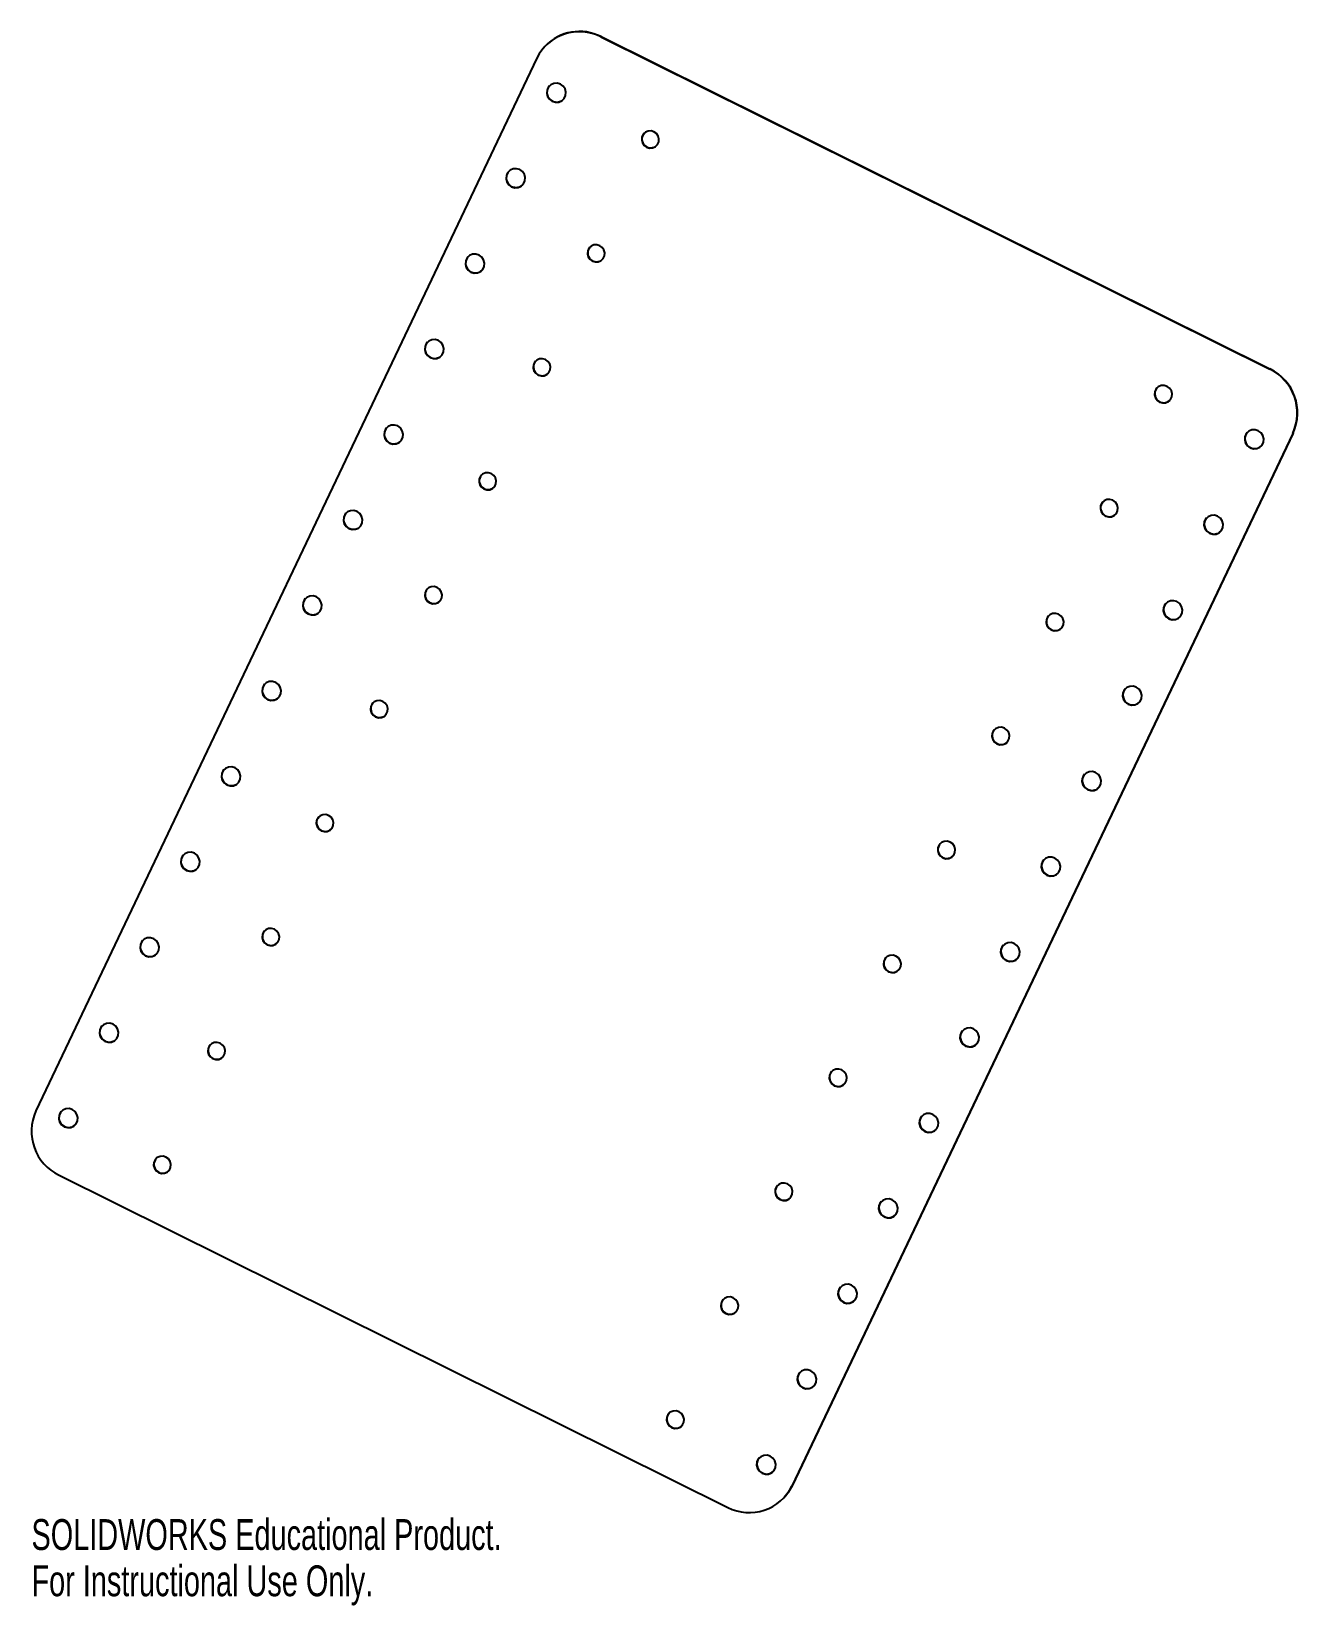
# Model space of a CAD drawing. Header units: inches. Extents: x -3.91 to 3.9, y -5.14 to 4.57.
import ezdxf

# ---------------------------------------------------------------- set-up
doc = ezdxf.new("R2010")
doc.units = ezdxf.units.IN
doc.header["$MEASUREMENT"] = 0
doc.styles.add('SLDTEXTSTYLE0', font='TXT', dxfattribs={"width": 0.7})

msp = doc.modelspace()

# ---------------------------------------------------------------- linework, layer by layer
at = {"color": 7, "linetype": 'Continuous', "lineweight": 25}
for p, q in [((-0.7369, 4.4782), (-0.7386, 4.4765)), ((-0.3925, 4.5368), (-0.3942, 4.535)), ((-0.3942, 4.535), (3.7332, 2.4852)), ((-0.3925, 4.5368), (3.7348, 2.487)), ((-0.7876, 4.4045), (-3.879, -2.092)), ((3.7332, 2.4852), (3.7348, 2.487)), ((3.8757, 2.0885), (0.7843, -4.408)), ((3.8774, 2.0902), (0.786, -4.4062)), ((3.8774, 2.0902), (3.8757, 2.0885)), ((-3.7365, -2.4887), (0.3909, -4.5385)), ((0.7843, -4.408), (0.786, -4.4062)), ((0.7353, -4.48), (0.7369, -4.4782))]:
    msp.add_line(p, q, dxfattribs=at)
at = {"color": 7, "linetype": 'Continuous', "lineweight": 25, "flags": 128}
for points in [[(-0.6433, 4.2436), (-0.6631, 4.2495), (-0.6836, 4.2484), (-0.7023, 4.2403), (-0.7168, 4.2262), (-0.7255, 4.2079), (-0.7274, 4.1875), (-0.7221, 4.1676), (-0.7103, 4.1504), (-0.6935, 4.1381), (-0.6736, 4.1322), (-0.6532, 4.1333), (-0.6345, 4.1414), (-0.62, 4.1555), (-0.6112, 4.1738), (-0.6094, 4.1942), (-0.6147, 4.2141), (-0.6265, 4.2313), (-0.6433, 4.2436)], [(-0.111, 3.8549), (-0.0931, 3.8496), (-0.0746, 3.8506), (-0.0578, 3.8579), (-0.0447, 3.8706), (-0.0368, 3.8871), (-0.0351, 3.9055), (-0.0399, 3.9236), (-0.0505, 3.9391), (-0.0657, 3.9501), (-0.0836, 3.9555), (-0.1021, 3.9545), (-0.119, 3.9472), (-0.1321, 3.9345), (-0.14, 3.9179), (-0.1416, 3.8995), (-0.1368, 3.8815), (-0.1262, 3.866), (-0.111, 3.8549)], [(-0.8942, 3.7163), (-0.9141, 3.7222), (-0.9345, 3.7211), (-0.9532, 3.713), (-0.9677, 3.6989), (-0.9765, 3.6806), (-0.9783, 3.6602), (-0.973, 3.6403), (-0.9612, 3.6231), (-0.9444, 3.6108), (-0.9246, 3.6049), (-0.9041, 3.606), (-0.8854, 3.6141), (-0.8709, 3.6282), (-0.8622, 3.6465), (-0.8603, 3.6669), (-0.8656, 3.6868), (-0.8774, 3.704), (-0.8942, 3.7163)], [(-0.4456, 3.1519), (-0.4277, 3.1465), (-0.4092, 3.1475), (-0.3924, 3.1548), (-0.3792, 3.1675), (-0.3713, 3.1841), (-0.3697, 3.2025), (-0.3745, 3.2205), (-0.3851, 3.236), (-0.4003, 3.2471), (-0.4182, 3.2524), (-0.4367, 3.2514), (-0.4535, 3.2441), (-0.4667, 3.2314), (-0.4745, 3.2149), (-0.4762, 3.1965), (-0.4714, 3.1784), (-0.4608, 3.163), (-0.4456, 3.1519)], [(-1.1451, 3.189), (-1.165, 3.1949), (-1.1855, 3.1937), (-1.2041, 3.1857), (-1.2187, 3.1716), (-1.2274, 3.1533), (-1.2292, 3.1329), (-1.2239, 3.113), (-1.2121, 3.0958), (-1.1953, 3.0835), (-1.1755, 3.0776), (-1.155, 3.0787), (-1.1364, 3.0868), (-1.1218, 3.1009), (-1.1131, 3.1192), (-1.1113, 3.1396), (-1.1166, 3.1595), (-1.1283, 3.1767), (-1.1451, 3.189)], [(-1.3961, 2.6617), (-1.4159, 2.6676), (-1.4364, 2.6664), (-1.455, 2.6584), (-1.4696, 2.6443), (-1.4783, 2.626), (-1.4801, 2.6056), (-1.4748, 2.5857), (-1.4631, 2.5685), (-1.4462, 2.5562), (-1.4264, 2.5503), (-1.4059, 2.5514), (-1.3873, 2.5595), (-1.3727, 2.5736), (-1.364, 2.5919), (-1.3622, 2.6123), (-1.3675, 2.6322), (-1.3792, 2.6494), (-1.3961, 2.6617)], [(-0.7802, 2.4488), (-0.7622, 2.4434), (-0.7438, 2.4445), (-0.7269, 2.4518), (-0.7138, 2.4645), (-0.7059, 2.481), (-0.7043, 2.4994), (-0.709, 2.5174), (-0.7197, 2.5329), (-0.7348, 2.544), (-0.7528, 2.5494), (-0.7713, 2.5483), (-0.7881, 2.541), (-0.8012, 2.5283), (-0.8091, 2.5118), (-0.8107, 2.4934), (-0.806, 2.4754), (-0.7953, 2.4599), (-0.7802, 2.4488)], [(3.054, 2.282), (3.0723, 2.2766), (3.0911, 2.2776), (3.1082, 2.285), (3.1216, 2.2979), (3.1296, 2.3148), (3.1313, 2.3335), (3.1264, 2.3518), (3.1156, 2.3676), (3.1001, 2.3789), (3.0819, 2.3843), (3.0631, 2.3833), (3.046, 2.3758), (3.0326, 2.3629), (3.0246, 2.3461), (3.0229, 2.3274), (3.0278, 2.3091), (3.0386, 2.2933), (3.054, 2.282)], [(-1.647, 2.1344), (-1.6668, 2.1403), (-1.6873, 2.1391), (-1.7059, 2.1311), (-1.7205, 2.117), (-1.7292, 2.0987), (-1.731, 2.0783), (-1.7257, 2.0584), (-1.714, 2.0412), (-1.6972, 2.0289), (-1.6773, 2.023), (-1.6568, 2.0241), (-1.6382, 2.0322), (-1.6236, 2.0463), (-1.6149, 2.0646), (-1.6131, 2.0849), (-1.6184, 2.1049), (-1.6302, 2.1221), (-1.647, 2.1344)], [(3.6125, 1.9996), (3.6324, 1.9937), (3.6529, 1.9948), (3.6715, 2.0029), (3.6861, 2.0169), (3.6948, 2.0352), (3.6966, 2.0556), (3.6913, 2.0756), (3.6795, 2.0928), (3.6627, 2.105), (3.6429, 2.111), (3.6224, 2.1098), (3.6038, 2.1017), (3.5892, 2.0877), (3.5805, 2.0694), (3.5787, 2.049), (3.584, 2.029), (3.5957, 2.0119), (3.6125, 1.9996)], [(-1.1147, 1.7457), (-1.0968, 1.7404), (-1.0783, 1.7414), (-1.0615, 1.7487), (-1.0483, 1.7614), (-1.0405, 1.7779), (-1.0388, 1.7963), (-1.0436, 1.8143), (-1.0542, 1.8298), (-1.0694, 1.8409), (-1.0873, 1.8463), (-1.1058, 1.8452), (-1.1227, 1.8379), (-1.1358, 1.8253), (-1.1437, 1.8087), (-1.1453, 1.7903), (-1.1405, 1.7723), (-1.1299, 1.7568), (-1.1147, 1.7457)], [(2.7195, 1.5789), (2.7377, 1.5735), (2.7565, 1.5745), (2.7736, 1.582), (2.787, 1.5949), (2.795, 1.6117), (2.7967, 1.6304), (2.7918, 1.6488), (2.781, 1.6645), (2.7656, 1.6758), (2.7473, 1.6813), (2.7285, 1.6802), (2.7114, 1.6728), (2.698, 1.6599), (2.69, 1.643), (2.6884, 1.6243), (2.6932, 1.606), (2.704, 1.5902), (2.7195, 1.5789)], [(-1.8979, 1.6071), (-1.9177, 1.613), (-1.9382, 1.6118), (-1.9569, 1.6038), (-1.9714, 1.5897), (-1.9801, 1.5714), (-1.982, 1.551), (-1.9767, 1.5311), (-1.9649, 1.5139), (-1.9481, 1.5016), (-1.9282, 1.4957), (-1.9078, 1.4968), (-1.8891, 1.5049), (-1.8746, 1.519), (-1.8659, 1.5373), (-1.864, 1.5576), (-1.8693, 1.5776), (-1.8811, 1.5948), (-1.8979, 1.6071)], [(3.3616, 1.4723), (3.3815, 1.4664), (3.4019, 1.4675), (3.4206, 1.4756), (3.4351, 1.4896), (3.4439, 1.5079), (3.4457, 1.5283), (3.4404, 1.5483), (3.4286, 1.5655), (3.4118, 1.5777), (3.392, 1.5837), (3.3715, 1.5825), (3.3528, 1.5744), (3.3383, 1.5604), (3.3296, 1.5421), (3.3277, 1.5217), (3.333, 1.5017), (3.3448, 1.4846), (3.3616, 1.4723)], [(-2.1488, 1.0798), (-2.1687, 1.0857), (-2.1891, 1.0845), (-2.2078, 1.0765), (-2.2223, 1.0624), (-2.2311, 1.0441), (-2.2329, 1.0237), (-2.2276, 1.0038), (-2.2158, 0.9866), (-2.199, 0.9743), (-2.1792, 0.9684), (-2.1587, 0.9695), (-2.14, 0.9776), (-2.1255, 0.9917), (-2.1168, 1.01), (-2.115, 1.0303), (-2.1202, 1.0503), (-2.132, 1.0675), (-2.1488, 1.0798)], [(-1.4493, 1.0426), (-1.4314, 1.0373), (-1.4129, 1.0383), (-1.396, 1.0456), (-1.3829, 1.0583), (-1.375, 1.0749), (-1.3734, 1.0932), (-1.3782, 1.1113), (-1.3888, 1.1268), (-1.404, 1.1379), (-1.4219, 1.1432), (-1.4404, 1.1422), (-1.4572, 1.1349), (-1.4704, 1.1222), (-1.4782, 1.1057), (-1.4799, 1.0873), (-1.4751, 1.0692), (-1.4645, 1.0537), (-1.4493, 1.0426)], [(2.3849, 0.8759), (2.4031, 0.8704), (2.422, 0.8715), (2.4391, 0.8789), (2.4525, 0.8918), (2.4605, 0.9086), (2.4621, 0.9273), (2.4573, 0.9457), (2.4465, 0.9615), (2.431, 0.9727), (2.4128, 0.9782), (2.394, 0.9771), (2.3768, 0.9697), (2.3635, 0.9568), (2.3555, 0.94), (2.3538, 0.9213), (2.3587, 0.9029), (2.3695, 0.8871), (2.3849, 0.8759)], [(3.1107, 0.945), (3.1305, 0.939), (3.151, 0.9402), (3.1697, 0.9483), (3.1842, 0.9623), (3.1929, 0.9806), (3.1948, 1.001), (3.1895, 1.021), (3.1777, 1.0381), (3.1609, 1.0504), (3.141, 1.0564), (3.1206, 1.0552), (3.1019, 1.0471), (3.0874, 1.0331), (3.0786, 1.0148), (3.0768, 0.9944), (3.0821, 0.9744), (3.0939, 0.9573), (3.1107, 0.945)], [(-2.3997, 0.5525), (-2.4196, 0.5584), (-2.4401, 0.5572), (-2.4587, 0.5492), (-2.4733, 0.5351), (-2.482, 0.5168), (-2.4838, 0.4964), (-2.4785, 0.4764), (-2.4668, 0.4593), (-2.4499, 0.447), (-2.4301, 0.4411), (-2.4096, 0.4422), (-2.391, 0.4503), (-2.3764, 0.4644), (-2.3677, 0.4827), (-2.3659, 0.503), (-2.3712, 0.523), (-2.3829, 0.5402), (-2.3997, 0.5525)], [(2.8598, 0.4177), (2.8796, 0.4117), (2.9001, 0.4129), (2.9187, 0.421), (2.9333, 0.435), (2.942, 0.4533), (2.9438, 0.4737), (2.9385, 0.4937), (2.9268, 0.5108), (2.91, 0.5231), (2.8901, 0.5291), (2.8696, 0.5279), (2.851, 0.5198), (2.8364, 0.5058), (2.8277, 0.4875), (2.8259, 0.4671), (2.8312, 0.4471), (2.843, 0.43), (2.8598, 0.4177)], [(-1.7838, 0.3396), (-1.7659, 0.3342), (-1.7474, 0.3353), (-1.7306, 0.3426), (-1.7175, 0.3553), (-1.7096, 0.3718), (-1.708, 0.3902), (-1.7127, 0.4082), (-1.7234, 0.4237), (-1.7385, 0.4348), (-1.7565, 0.4401), (-1.7749, 0.4391), (-1.7918, 0.4318), (-1.8049, 0.4191), (-1.8128, 0.4026), (-1.8144, 0.3842), (-1.8097, 0.3662), (-1.799, 0.3507), (-1.7838, 0.3396)], [(2.0503, 0.1728), (2.0686, 0.1673), (2.0874, 0.1684), (2.1045, 0.1758), (2.1179, 0.1887), (2.1259, 0.2056), (2.1276, 0.2243), (2.1227, 0.2426), (2.1119, 0.2584), (2.0965, 0.2697), (2.0782, 0.2751), (2.0594, 0.2741), (2.0423, 0.2666), (2.0289, 0.2537), (2.0209, 0.2369), (2.0192, 0.2182), (2.0241, 0.1998), (2.0349, 0.1841), (2.0503, 0.1728)], [(-2.6507, 0.0252), (-2.6705, 0.0311), (-2.691, 0.0299), (-2.7096, 0.0218), (-2.7242, 0.0078), (-2.7329, -0.0105), (-2.7347, -0.0309), (-2.7294, -0.0509), (-2.7177, -0.068), (-2.7009, -0.0803), (-2.681, -0.0862), (-2.6605, -0.0851), (-2.6419, -0.077), (-2.6273, -0.0629), (-2.6186, -0.0446), (-2.6168, -0.0243), (-2.6221, -0.0043), (-2.6338, 0.0129), (-2.6507, 0.0252)], [(2.6089, -0.1096), (2.6287, -0.1156), (2.6492, -0.1144), (2.6678, -0.1063), (2.6824, -0.0923), (2.6911, -0.074), (2.6929, -0.0536), (2.6876, -0.0336), (2.6759, -0.0165), (2.659, -0.0042), (2.6392, 0.0018), (2.6187, 0.0006), (2.6001, -0.0075), (2.5855, -0.0215), (2.5768, -0.0398), (2.575, -0.0602), (2.5803, -0.0802), (2.592, -0.0973), (2.6089, -0.1096)], [(-2.1184, -0.3635), (-2.1005, -0.3688), (-2.082, -0.3678), (-2.0652, -0.3605), (-2.052, -0.3478), (-2.0442, -0.3313), (-2.0425, -0.3129), (-2.0473, -0.2949), (-2.0579, -0.2794), (-2.0731, -0.2683), (-2.091, -0.2629), (-2.1095, -0.264), (-2.1263, -0.2713), (-2.1395, -0.2839), (-2.1473, -0.3005), (-2.149, -0.3189), (-2.1442, -0.3369), (-2.1336, -0.3524), (-2.1184, -0.3635)], [(1.7158, -0.5303), (1.734, -0.5357), (1.7528, -0.5347), (1.77, -0.5272), (1.7833, -0.5143), (1.7913, -0.4975), (1.793, -0.4788), (1.7881, -0.4605), (1.7773, -0.4447), (1.7619, -0.4334), (1.7437, -0.428), (1.7248, -0.429), (1.7077, -0.4364), (1.6943, -0.4493), (1.6863, -0.4662), (1.6847, -0.4849), (1.6895, -0.5032), (1.7003, -0.519), (1.7158, -0.5303)], [(-2.9016, -0.5021), (-2.9214, -0.4962), (-2.9419, -0.4974), (-2.9606, -0.5055), (-2.9751, -0.5195), (-2.9838, -0.5378), (-2.9856, -0.5582), (-2.9804, -0.5782), (-2.9686, -0.5953), (-2.9518, -0.6076), (-2.9319, -0.6135), (-2.9114, -0.6124), (-2.8928, -0.6043), (-2.8783, -0.5902), (-2.8695, -0.5719), (-2.8677, -0.5516), (-2.873, -0.5316), (-2.8848, -0.5144), (-2.9016, -0.5021)], [(2.3579, -0.6369), (2.3778, -0.6429), (2.3983, -0.6417), (2.4169, -0.6336), (2.4315, -0.6196), (2.4402, -0.6013), (2.442, -0.5809), (2.4367, -0.5609), (2.4249, -0.5438), (2.4081, -0.5315), (2.3883, -0.5255), (2.3678, -0.5267), (2.3492, -0.5348), (2.3346, -0.5488), (2.3259, -0.5671), (2.3241, -0.5875), (2.3293, -0.6075), (2.3411, -0.6247), (2.3579, -0.6369)], [(-2.453, -1.0666), (-2.4351, -1.0719), (-2.4166, -1.0709), (-2.3997, -1.0636), (-2.3866, -1.0509), (-2.3787, -1.0344), (-2.3771, -1.016), (-2.3819, -0.9979), (-2.3925, -0.9824), (-2.4077, -0.9713), (-2.4256, -0.966), (-2.4441, -0.967), (-2.4609, -0.9743), (-2.474, -0.987), (-2.4819, -1.0035), (-2.4836, -1.0219), (-2.4788, -1.04), (-2.4682, -1.0555), (-2.453, -1.0666)], [(-3.1525, -1.0294), (-3.1724, -1.0235), (-3.1928, -1.0247), (-3.2115, -1.0328), (-3.226, -1.0468), (-3.2347, -1.0651), (-3.2366, -1.0855), (-3.2313, -1.1055), (-3.2195, -1.1226), (-3.2027, -1.1349), (-3.1829, -1.1408), (-3.1624, -1.1397), (-3.1437, -1.1316), (-3.1292, -1.1175), (-3.1205, -1.0992), (-3.1186, -1.0789), (-3.1239, -1.0589), (-3.1357, -1.0417), (-3.1525, -1.0294)], [(2.107, -1.1642), (2.1269, -1.1702), (2.1473, -1.169), (2.166, -1.1609), (2.1805, -1.1469), (2.1892, -1.1286), (2.1911, -1.1082), (2.1858, -1.0882), (2.174, -1.0711), (2.1572, -1.0588), (2.1373, -1.0529), (2.1169, -1.054), (2.0982, -1.0621), (2.0837, -1.0761), (2.075, -1.0944), (2.0731, -1.1148), (2.0784, -1.1348), (2.0902, -1.152), (2.107, -1.1642)], [(1.3812, -1.2333), (1.3995, -1.2388), (1.4183, -1.2377), (1.4354, -1.2303), (1.4488, -1.2174), (1.4568, -1.2006), (1.4584, -1.1819), (1.4536, -1.1635), (1.4428, -1.1478), (1.4273, -1.1365), (1.4091, -1.131), (1.3903, -1.1321), (1.3732, -1.1395), (1.3598, -1.1524), (1.3518, -1.1692), (1.3501, -1.188), (1.355, -1.2063), (1.3658, -1.2221), (1.3812, -1.2333)], [(-3.4034, -1.5567), (-3.4233, -1.5508), (-3.4438, -1.552), (-3.4624, -1.5601), (-3.477, -1.5741), (-3.4857, -1.5924), (-3.4875, -1.6128), (-3.4822, -1.6328), (-3.4704, -1.6499), (-3.4536, -1.6622), (-3.4338, -1.6681), (-3.4133, -1.667), (-3.3947, -1.6589), (-3.3801, -1.6449), (-3.3714, -1.6265), (-3.3696, -1.6062), (-3.3748, -1.5862), (-3.3866, -1.569), (-3.4034, -1.5567)], [(1.8561, -1.6915), (1.8759, -1.6975), (1.8964, -1.6963), (1.9151, -1.6882), (1.9296, -1.6742), (1.9383, -1.6559), (1.9401, -1.6355), (1.9349, -1.6155), (1.9231, -1.5984), (1.9063, -1.5861), (1.8864, -1.5802), (1.8659, -1.5813), (1.8473, -1.5894), (1.8328, -1.6034), (1.824, -1.6217), (1.8222, -1.6421), (1.8275, -1.6621), (1.8393, -1.6793), (1.8561, -1.6915)], [(-2.7875, -1.7696), (-2.7696, -1.775), (-2.7511, -1.7739), (-2.7343, -1.7666), (-2.7212, -1.754), (-2.7133, -1.7374), (-2.7116, -1.719), (-2.7164, -1.701), (-2.727, -1.6855), (-2.7422, -1.6744), (-2.7601, -1.6691), (-2.7786, -1.6701), (-2.7955, -1.6774), (-2.8086, -1.6901), (-2.8165, -1.7066), (-2.8181, -1.725), (-2.8133, -1.743), (-2.8027, -1.7585), (-2.7875, -1.7696)], [(1.0467, -1.9364), (1.0649, -1.9419), (1.0837, -1.9408), (1.1008, -1.9334), (1.1142, -1.9205), (1.1222, -1.9037), (1.1239, -1.8849), (1.119, -1.8666), (1.1082, -1.8508), (1.0928, -1.8395), (1.0745, -1.8341), (1.0557, -1.8352), (1.0386, -1.8426), (1.0252, -1.8555), (1.0172, -1.8723), (1.0155, -1.891), (1.0204, -1.9094), (1.0312, -1.9251), (1.0467, -1.9364)], [(-3.6544, -2.0841), (-3.6742, -2.0781), (-3.6947, -2.0793), (-3.7133, -2.0874), (-3.7279, -2.1014), (-3.7366, -2.1197), (-3.7384, -2.1401), (-3.7331, -2.1601), (-3.7214, -2.1772), (-3.7045, -2.1895), (-3.6847, -2.1954), (-3.6642, -2.1943), (-3.6456, -2.1862), (-3.631, -2.1722), (-3.6223, -2.1538), (-3.6205, -2.1335), (-3.6258, -2.1135), (-3.6375, -2.0963), (-3.6544, -2.0841)], [(1.6052, -2.2188), (1.625, -2.2248), (1.6455, -2.2236), (1.6641, -2.2155), (1.6787, -2.2015), (1.6874, -2.1832), (1.6892, -2.1628), (1.6839, -2.1428), (1.6722, -2.1257), (1.6554, -2.1134), (1.6355, -2.1075), (1.615, -2.1086), (1.5964, -2.1167), (1.5818, -2.1307), (1.5731, -2.1491), (1.5713, -2.1694), (1.5766, -2.1894), (1.5883, -2.2066), (1.6052, -2.2188)], [(-3.1221, -2.4727), (-3.1042, -2.4781), (-3.0857, -2.477), (-3.0689, -2.4697), (-3.0557, -2.457), (-3.0478, -2.4405), (-3.0462, -2.4221), (-3.051, -2.4041), (-3.0616, -2.3886), (-3.0768, -2.3775), (-3.0947, -2.3721), (-3.1132, -2.3732), (-3.13, -2.3805), (-3.1432, -2.3932), (-3.151, -2.4097), (-3.1527, -2.4281), (-3.1479, -2.4461), (-3.1373, -2.4616), (-3.1221, -2.4727)], [(0.7121, -2.6395), (0.7303, -2.6449), (0.7491, -2.6439), (0.7663, -2.6364), (0.7796, -2.6235), (0.7876, -2.6067), (0.7893, -2.588), (0.7845, -2.5697), (0.7737, -2.5539), (0.7582, -2.5426), (0.74, -2.5372), (0.7212, -2.5382), (0.704, -2.5457), (0.6907, -2.5586), (0.6827, -2.5754), (0.681, -2.5941), (0.6858, -2.6124), (0.6966, -2.6282), (0.7121, -2.6395)], [(1.3542, -2.7461), (1.3741, -2.7521), (1.3946, -2.7509), (1.4132, -2.7428), (1.4278, -2.7288), (1.4365, -2.7105), (1.4383, -2.6901), (1.433, -2.6701), (1.4212, -2.653), (1.4044, -2.6407), (1.3846, -2.6348), (1.3641, -2.6359), (1.3455, -2.644), (1.3309, -2.658), (1.3222, -2.6764), (1.3204, -2.6967), (1.3257, -2.7167), (1.3374, -2.7339), (1.3542, -2.7461)], [(1.1033, -3.2734), (1.1232, -3.2794), (1.1436, -3.2782), (1.1623, -3.2701), (1.1768, -3.2561), (1.1856, -3.2378), (1.1874, -3.2174), (1.1821, -3.1974), (1.1703, -3.1803), (1.1535, -3.168), (1.1337, -3.1621), (1.1132, -3.1632), (1.0945, -3.1713), (1.08, -3.1853), (1.0713, -3.2037), (1.0694, -3.224), (1.0747, -3.244), (1.0865, -3.2612), (1.1033, -3.2734)], [(0.3775, -3.3426), (0.3958, -3.348), (0.4146, -3.3469), (0.4317, -3.3395), (0.4451, -3.3266), (0.4531, -3.3098), (0.4548, -3.2911), (0.4499, -3.2727), (0.4391, -3.257), (0.4236, -3.2457), (0.4054, -3.2402), (0.3866, -3.2413), (0.3695, -3.2487), (0.3561, -3.2616), (0.3481, -3.2784), (0.3464, -3.2972), (0.3513, -3.3155), (0.3621, -3.3313), (0.3775, -3.3426)], [(0.8524, -3.8008), (0.8722, -3.8067), (0.8927, -3.8055), (0.9114, -3.7974), (0.9259, -3.7834), (0.9346, -3.7651), (0.9365, -3.7447), (0.9312, -3.7247), (0.9194, -3.7076), (0.9026, -3.6953), (0.8827, -3.6894), (0.8623, -3.6905), (0.8436, -3.6986), (0.8291, -3.7126), (0.8203, -3.731), (0.8185, -3.7513), (0.8238, -3.7713), (0.8356, -3.7885), (0.8524, -3.8008)], [(0.043, -4.0456), (0.0612, -4.0511), (0.08, -4.05), (0.0971, -4.0426), (0.1105, -4.0297), (0.1185, -4.0129), (0.1202, -3.9941), (0.1153, -3.9758), (0.1045, -3.96), (0.0891, -3.9487), (0.0708, -3.9433), (0.052, -3.9444), (0.0349, -3.9518), (0.0215, -3.9647), (0.0135, -3.9815), (0.0119, -4.0002), (0.0167, -4.0186), (0.0275, -4.0343), (0.043, -4.0456)], [(0.6015, -4.3281), (0.6213, -4.334), (0.6418, -4.3328), (0.6604, -4.3247), (0.675, -4.3107), (0.6837, -4.2924), (0.6855, -4.272), (0.6802, -4.252), (0.6685, -4.2349), (0.6517, -4.2226), (0.6318, -4.2167), (0.6113, -4.2178), (0.5927, -4.2259), (0.5781, -4.2399), (0.5694, -4.2583), (0.5676, -4.2786), (0.5729, -4.2986), (0.5847, -4.3158), (0.6015, -4.3281)], [(0.786, -4.4062), (0.7631, -4.4459), (0.7369, -4.4782)]]:
    msp.add_lwpolyline(points, dxfattribs=at)
at = {"color": 7, "linetype": 'Continuous', "lineweight": 25}
for centre, radius, start, end in [((-0.527, 4.2773), 0.29, 62.72947, 153.98053), ((-0.5255, 4.2766), 0.2922, 62.93265, 136.37408), ((-0.6659, 4.1935), 0.06, 139.19646, 314.56021), ((-0.086, 3.9051), 0.0542, 139.32366, 314.43301), ((-0.9168, 3.6662), 0.06, 139.19646, 314.56021), ((-0.4205, 3.202), 0.0542, 139.32366, 314.43301), ((-1.1677, 3.1389), 0.06, 139.19646, 314.56021), ((-1.4187, 2.6116), 0.06, 139.19646, 314.56021), ((-0.7551, 2.499), 0.0542, 139.32366, 314.43301), ((3.6016, 2.214), 0.3015, 335.39964, 64.12564), ((3.6033, 2.2157), 0.3015, 335.39964, 64.12564), ((3.0795, 2.333), 0.0552, 139.30119, 314.45549), ((-1.6696, 2.0843), 0.06, 139.19646, 314.56021), ((3.6397, 2.0552), 0.0596, 139.10455, 244.632), ((3.6408, 2.0534), 0.0584, 242.9207, 315.19378), ((-1.0897, 1.7959), 0.0542, 139.32366, 314.43301), ((2.7449, 1.63), 0.0552, 139.30119, 314.45549), ((-1.9205, 1.557), 0.06, 139.19646, 314.56021), ((3.3888, 1.5279), 0.0596, 139.10455, 244.632), ((3.3899, 1.5261), 0.0584, 242.9207, 315.19378), ((-2.1714, 1.0297), 0.06, 139.19646, 314.56021), ((-1.4242, 1.0928), 0.0542, 139.32366, 314.43301), ((3.1379, 1.0006), 0.0596, 139.10455, 244.632), ((2.4104, 0.9269), 0.0552, 139.30119, 314.45549), ((3.1389, 0.9988), 0.0584, 242.9207, 315.19378), ((-2.4224, 0.5024), 0.06, 139.19646, 314.56021), ((2.8869, 0.4733), 0.0596, 139.10455, 244.632), ((-1.7588, 0.3898), 0.0542, 139.32366, 314.43301), ((2.888, 0.4715), 0.0584, 242.9207, 315.19378), ((2.0758, 0.2238), 0.0552, 139.30119, 314.45549), ((-2.6733, -0.0249), 0.06, 139.19646, 314.56021), ((2.636, -0.054), 0.0596, 139.10455, 244.632), ((2.6371, -0.0559), 0.0584, 242.9207, 315.19378), ((-2.0934, -0.3133), 0.0542, 139.32366, 314.43301), ((1.7413, -0.4793), 0.0552, 139.30119, 314.45549), ((-2.9242, -0.5522), 0.06, 139.19646, 314.56021), ((2.3851, -0.5813), 0.0596, 139.10455, 244.632), ((2.3862, -0.5832), 0.0584, 242.9207, 315.19378), ((-3.1751, -1.0795), 0.06, 139.19646, 314.56021), ((-2.4279, -1.0164), 0.0542, 139.32366, 314.43301), ((1.4067, -1.1823), 0.0552, 139.30119, 314.45549), ((2.1342, -1.1086), 0.0596, 139.10455, 244.632), ((2.1353, -1.1105), 0.0584, 242.9207, 315.19378), ((-3.426, -1.6068), 0.06, 139.19646, 314.56021), ((1.8833, -1.6359), 0.0596, 139.10455, 244.632), ((-2.7625, -1.7195), 0.0542, 139.32366, 314.43301), ((1.8843, -1.6378), 0.0584, 242.9207, 315.19378), ((1.0721, -1.8854), 0.0552, 139.30119, 314.45549), ((-3.6049, -2.2175), 0.3015, 155.39964, 244.12564), ((-3.677, -2.1341), 0.06, 139.19646, 314.56021), ((1.6323, -2.1632), 0.0596, 139.10455, 244.632), ((1.6334, -2.1651), 0.0584, 242.9207, 315.19378), ((-3.097, -2.4225), 0.0542, 139.32366, 314.43301), ((0.7376, -2.5885), 0.0552, 139.30119, 314.45549), ((1.3814, -2.6905), 0.0596, 139.10455, 244.632), ((1.3825, -2.6924), 0.0584, 242.9207, 315.19378), ((1.1305, -3.2178), 0.0596, 139.10455, 244.632), ((0.403, -3.2915), 0.0552, 139.30119, 314.45549), ((1.1316, -3.2197), 0.0584, 242.9207, 315.19378), ((0.8796, -3.7452), 0.0596, 139.10455, 244.632), ((0.8806, -3.747), 0.0584, 242.9207, 315.19378), ((0.0684, -3.9946), 0.0552, 139.30119, 314.45549), ((0.6287, -4.2725), 0.0596, 139.10455, 244.632), ((0.6297, -4.2743), 0.0584, 242.9207, 315.19378), ((0.5237, -4.2808), 0.29, 242.72947, 333.98053)]:
    msp.add_arc(centre, radius, start, end, dxfattribs=at)

# ---------------------------------------------------------------- texts
at = {"color": 7, "linetype": 'Continuous', "char_height": 0.1903, "attachment_point": 1, "style": 'SLDTEXTSTYLE0'}
for s, insert in [('SOLIDWORKS Educational Product.', (-3.9064, -4.6109)), ('For Instructional Use Only.', (-3.9064, -4.8964))]:
    msp.add_mtext(s, dxfattribs=dict(at, insert=insert))

doc.saveas('drawing.dxf')
